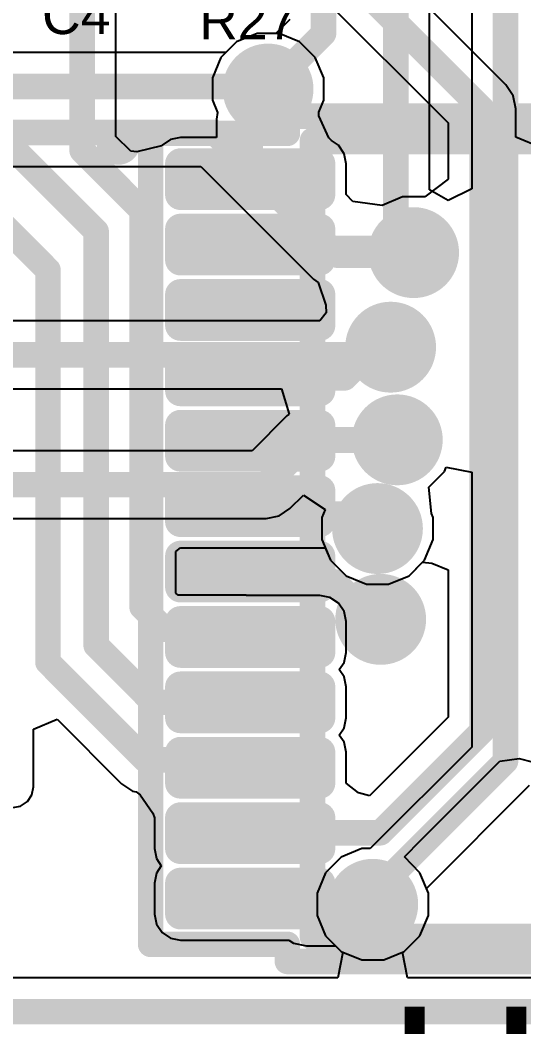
# Model space of a CAD drawing. Header units: inches. Extents: x 2.95 to 6.74, y 1.23 to 4.83.
# Drawn here: x 4.9239 to 5.1212, y 3.699 to 4.093 of the extents above; entities that cross this region are included whole.
import ezdxf

# ---------------------------------------------------------------- set-up
doc = ezdxf.new("R2010")
doc.units = ezdxf.units.IN
doc.header["$MEASUREMENT"] = 0
for name, color, linetype in [('Bottom Layer', 5, 'Continuous'), ('Bottom Solder', 6, 'Continuous'), ('GND', 76, 'Continuous'), ('Mechanical 10', 56, 'Continuous'), ('Mechanical 12', 56, 'Continuous'), ('PWR', 16, 'Continuous'), ('Top Layer', 1, 'Continuous'), ('Top Overlay', 2, 'Continuous'), ('Top Paste', 8, 'Continuous'), ('Top Solder', 216, 'Continuous'), ('Via Holes', 16, 'Continuous')]:
    doc.layers.add(name, color=color, linetype=linetype)
doc.styles.add('Arial', font='', dxfattribs={"height": 0.2})
doc.styles.get('Arial').set_extended_font_data('Arial')

# ---------------------------------------------------------------- blocks, each defined once
blk = doc.blocks.new('SOP65P640X120_24N_3')
at = {"layer": 'Top Layer'}
h = blk.add_hatch(color=1, dxfattribs=at)
edge = h.paths.add_edge_path()
edge.add_arc((-0.14031, 0.1468), 0.00202, 90, 180)
edge.add_line((-0.14232, 0.1468), (-0.14232, 0.13469))
edge.add_arc((-0.14031, 0.13469), 0.00202, 180, 270)
edge.add_line((-0.14031, 0.13268), (-0.08568, 0.13268))
edge.add_arc((-0.08568, 0.13469), 0.00202, 270, 360)
edge.add_line((-0.08366, 0.13469), (-0.08366, 0.1468))
edge.add_arc((-0.08568, 0.1468), 0.00202, 0, 90)
edge.add_line((-0.08568, 0.14882), (-0.14031, 0.14882))
h = blk.add_hatch(color=1, dxfattribs=at)
edge = h.paths.add_edge_path()
edge.add_arc((-0.14031, 0.12121), 0.00202, 90, 180)
edge.add_line((-0.14232, 0.12121), (-0.14232, 0.1091))
edge.add_arc((-0.14031, 0.1091), 0.00202, 180, 270)
edge.add_line((-0.14031, 0.10709), (-0.08568, 0.10709))
edge.add_arc((-0.08568, 0.1091), 0.00202, 270, 360)
edge.add_line((-0.08366, 0.1091), (-0.08366, 0.12121))
edge.add_arc((-0.08568, 0.12121), 0.00202, 0, 90)
edge.add_line((-0.08568, 0.12323), (-0.14031, 0.12323))
h = blk.add_hatch(color=1, dxfattribs=at)
edge = h.paths.add_edge_path()
edge.add_arc((-0.14031, 0.09562), 0.00202, 90, 180)
edge.add_line((-0.14232, 0.09562), (-0.14232, 0.08351))
edge.add_arc((-0.14031, 0.08351), 0.00202, 180, 270)
edge.add_line((-0.14031, 0.0815), (-0.08568, 0.0815))
edge.add_arc((-0.08568, 0.08351), 0.00202, 270, 360)
edge.add_line((-0.08366, 0.08351), (-0.08366, 0.09562))
edge.add_arc((-0.08568, 0.09562), 0.00202, 0, 90)
edge.add_line((-0.08568, 0.09764), (-0.14031, 0.09764))
h = blk.add_hatch(color=1, dxfattribs=at)
edge = h.paths.add_edge_path()
edge.add_arc((-0.14031, 0.07003), 0.00202, 90, 180)
edge.add_line((-0.14232, 0.07003), (-0.14232, 0.05792))
edge.add_arc((-0.14031, 0.05792), 0.00202, 180, 270)
edge.add_line((-0.14031, 0.05591), (-0.08568, 0.05591))
edge.add_arc((-0.08568, 0.05792), 0.00202, 270, 360)
edge.add_line((-0.08366, 0.05792), (-0.08366, 0.07003))
edge.add_arc((-0.08568, 0.07003), 0.00202, 0, 90)
edge.add_line((-0.08568, 0.07205), (-0.14031, 0.07205))
h = blk.add_hatch(color=1, dxfattribs=at)
edge = h.paths.add_edge_path()
edge.add_arc((-0.14031, 0.04444), 0.00202, 90, 180)
edge.add_line((-0.14232, 0.04444), (-0.14232, 0.03233))
edge.add_arc((-0.14031, 0.03233), 0.00202, 180, 270)
edge.add_line((-0.14031, 0.03031), (-0.08568, 0.03031))
edge.add_arc((-0.08568, 0.03233), 0.00202, 270, 360)
edge.add_line((-0.08366, 0.03233), (-0.08366, 0.04444))
edge.add_arc((-0.08568, 0.04444), 0.00202, 0, 90)
edge.add_line((-0.08568, 0.04646), (-0.14031, 0.04646))
h = blk.add_hatch(color=1, dxfattribs=at)
edge = h.paths.add_edge_path()
edge.add_arc((-0.14031, 0.01885), 0.00202, 90, 180)
edge.add_line((-0.14232, 0.01885), (-0.14232, 0.00674))
edge.add_arc((-0.14031, 0.00674), 0.00202, 180, 270)
edge.add_line((-0.14031, 0.00472), (-0.08568, 0.00472))
edge.add_arc((-0.08568, 0.00674), 0.00202, 270, 360)
edge.add_line((-0.08366, 0.00674), (-0.08366, 0.01885))
edge.add_arc((-0.08568, 0.01885), 0.00202, 0, 90)
edge.add_line((-0.08568, 0.02087), (-0.14031, 0.02087))
h = blk.add_hatch(color=1, dxfattribs=at)
edge = h.paths.add_edge_path()
edge.add_arc((-0.14031, -0.00674), 0.00202, 90, 180)
edge.add_line((-0.14232, -0.00674), (-0.14232, -0.01885))
edge.add_arc((-0.14031, -0.01885), 0.00202, 180, 270)
edge.add_line((-0.14031, -0.02087), (-0.08568, -0.02087))
edge.add_arc((-0.08568, -0.01885), 0.00202, 270, 360)
edge.add_line((-0.08366, -0.01885), (-0.08366, -0.00674))
edge.add_arc((-0.08568, -0.00674), 0.00202, 0, 90)
edge.add_line((-0.08568, -0.00472), (-0.14031, -0.00472))
h = blk.add_hatch(color=1, dxfattribs=at)
edge = h.paths.add_edge_path()
edge.add_arc((-0.14031, -0.03233), 0.00202, 90, 180)
edge.add_line((-0.14232, -0.03233), (-0.14232, -0.04444))
edge.add_arc((-0.14031, -0.04444), 0.00202, 180, 270)
edge.add_line((-0.14031, -0.04646), (-0.08568, -0.04646))
edge.add_arc((-0.08568, -0.04444), 0.00202, 270, 360)
edge.add_line((-0.08366, -0.04444), (-0.08366, -0.03233))
edge.add_arc((-0.08568, -0.03233), 0.00202, 0, 90)
edge.add_line((-0.08568, -0.03031), (-0.14031, -0.03031))
h = blk.add_hatch(color=1, dxfattribs=at)
edge = h.paths.add_edge_path()
edge.add_arc((-0.14031, -0.05792), 0.00202, 90, 180)
edge.add_line((-0.14232, -0.05792), (-0.14232, -0.07003))
edge.add_arc((-0.14031, -0.07003), 0.00202, 180, 270)
edge.add_line((-0.14031, -0.07205), (-0.08568, -0.07205))
edge.add_arc((-0.08568, -0.07003), 0.00202, 270, 360)
edge.add_line((-0.08366, -0.07003), (-0.08366, -0.05792))
edge.add_arc((-0.08568, -0.05792), 0.00202, 0, 90)
edge.add_line((-0.08568, -0.05591), (-0.14031, -0.05591))
h = blk.add_hatch(color=1, dxfattribs=at)
edge = h.paths.add_edge_path()
edge.add_arc((-0.14031, -0.08351), 0.00202, 90, 180)
edge.add_line((-0.14232, -0.08351), (-0.14232, -0.09562))
edge.add_arc((-0.14031, -0.09562), 0.00202, 180, 270)
edge.add_line((-0.14031, -0.09764), (-0.08568, -0.09764))
edge.add_arc((-0.08568, -0.09562), 0.00202, 270, 360)
edge.add_line((-0.08366, -0.09562), (-0.08366, -0.08351))
edge.add_arc((-0.08568, -0.08351), 0.00202, 0, 90)
edge.add_line((-0.08568, -0.0815), (-0.14031, -0.0815))
h = blk.add_hatch(color=1, dxfattribs=at)
edge = h.paths.add_edge_path()
edge.add_arc((-0.14031, -0.1091), 0.00202, 90, 180)
edge.add_line((-0.14232, -0.1091), (-0.14232, -0.12121))
edge.add_arc((-0.14031, -0.12121), 0.00202, 180, 270)
edge.add_line((-0.14031, -0.12323), (-0.08568, -0.12323))
edge.add_arc((-0.08568, -0.12121), 0.00202, 270, 360)
edge.add_line((-0.08366, -0.12121), (-0.08366, -0.1091))
edge.add_arc((-0.08568, -0.1091), 0.00202, 0, 90)
edge.add_line((-0.08568, -0.10709), (-0.14031, -0.10709))
h = blk.add_hatch(color=1, dxfattribs=at)
edge = h.paths.add_edge_path()
edge.add_arc((-0.14031, -0.13469), 0.00202, 90, 180)
edge.add_line((-0.14232, -0.13469), (-0.14232, -0.1468))
edge.add_arc((-0.14031, -0.1468), 0.00202, 180, 270)
edge.add_line((-0.14031, -0.14882), (-0.08568, -0.14882))
edge.add_arc((-0.08568, -0.1468), 0.00202, 270, 360)
edge.add_line((-0.08366, -0.1468), (-0.08366, -0.13469))
edge.add_arc((-0.08568, -0.13469), 0.00202, 0, 90)
edge.add_line((-0.08568, -0.13268), (-0.14031, -0.13268))
at = {"layer": 'Top Paste'}
h = blk.add_hatch(color=8, dxfattribs=at)
edge = h.paths.add_edge_path()
edge.add_arc((-0.14031, 0.1468), 0.00202, 90, 180)
edge.add_line((-0.14232, 0.1468), (-0.14232, 0.13469))
edge.add_arc((-0.14031, 0.13469), 0.00202, 180, 270)
edge.add_line((-0.14031, 0.13268), (-0.08568, 0.13268))
edge.add_arc((-0.08568, 0.13469), 0.00202, 270, 360)
edge.add_line((-0.08366, 0.13469), (-0.08366, 0.1468))
edge.add_arc((-0.08568, 0.1468), 0.00202, 0, 90)
edge.add_line((-0.08568, 0.14882), (-0.14031, 0.14882))
h = blk.add_hatch(color=8, dxfattribs=at)
edge = h.paths.add_edge_path()
edge.add_arc((-0.14031, 0.12121), 0.00202, 90, 180)
edge.add_line((-0.14232, 0.12121), (-0.14232, 0.1091))
edge.add_arc((-0.14031, 0.1091), 0.00202, 180, 270)
edge.add_line((-0.14031, 0.10709), (-0.08568, 0.10709))
edge.add_arc((-0.08568, 0.1091), 0.00202, 270, 360)
edge.add_line((-0.08366, 0.1091), (-0.08366, 0.12121))
edge.add_arc((-0.08568, 0.12121), 0.00202, 0, 90)
edge.add_line((-0.08568, 0.12323), (-0.14031, 0.12323))
h = blk.add_hatch(color=8, dxfattribs=at)
edge = h.paths.add_edge_path()
edge.add_arc((-0.14031, 0.09562), 0.00202, 90, 180)
edge.add_line((-0.14232, 0.09562), (-0.14232, 0.08351))
edge.add_arc((-0.14031, 0.08351), 0.00202, 180, 270)
edge.add_line((-0.14031, 0.0815), (-0.08568, 0.0815))
edge.add_arc((-0.08568, 0.08351), 0.00202, 270, 360)
edge.add_line((-0.08366, 0.08351), (-0.08366, 0.09562))
edge.add_arc((-0.08568, 0.09562), 0.00202, 0, 90)
edge.add_line((-0.08568, 0.09764), (-0.14031, 0.09764))
h = blk.add_hatch(color=8, dxfattribs=at)
edge = h.paths.add_edge_path()
edge.add_arc((-0.14031, 0.07003), 0.00202, 90, 180)
edge.add_line((-0.14232, 0.07003), (-0.14232, 0.05792))
edge.add_arc((-0.14031, 0.05792), 0.00202, 180, 270)
edge.add_line((-0.14031, 0.05591), (-0.08568, 0.05591))
edge.add_arc((-0.08568, 0.05792), 0.00202, 270, 360)
edge.add_line((-0.08366, 0.05792), (-0.08366, 0.07003))
edge.add_arc((-0.08568, 0.07003), 0.00202, 0, 90)
edge.add_line((-0.08568, 0.07205), (-0.14031, 0.07205))
h = blk.add_hatch(color=8, dxfattribs=at)
edge = h.paths.add_edge_path()
edge.add_arc((-0.14031, 0.04444), 0.00202, 90, 180)
edge.add_line((-0.14232, 0.04444), (-0.14232, 0.03233))
edge.add_arc((-0.14031, 0.03233), 0.00202, 180, 270)
edge.add_line((-0.14031, 0.03031), (-0.08568, 0.03031))
edge.add_arc((-0.08568, 0.03233), 0.00202, 270, 360)
edge.add_line((-0.08366, 0.03233), (-0.08366, 0.04444))
edge.add_arc((-0.08568, 0.04444), 0.00202, 0, 90)
edge.add_line((-0.08568, 0.04646), (-0.14031, 0.04646))
h = blk.add_hatch(color=8, dxfattribs=at)
edge = h.paths.add_edge_path()
edge.add_arc((-0.14031, 0.01885), 0.00202, 90, 180)
edge.add_line((-0.14232, 0.01885), (-0.14232, 0.00674))
edge.add_arc((-0.14031, 0.00674), 0.00202, 180, 270)
edge.add_line((-0.14031, 0.00472), (-0.08568, 0.00472))
edge.add_arc((-0.08568, 0.00674), 0.00202, 270, 360)
edge.add_line((-0.08366, 0.00674), (-0.08366, 0.01885))
edge.add_arc((-0.08568, 0.01885), 0.00202, 0, 90)
edge.add_line((-0.08568, 0.02087), (-0.14031, 0.02087))
h = blk.add_hatch(color=8, dxfattribs=at)
edge = h.paths.add_edge_path()
edge.add_arc((-0.14031, -0.00674), 0.00202, 90, 180)
edge.add_line((-0.14232, -0.00674), (-0.14232, -0.01885))
edge.add_arc((-0.14031, -0.01885), 0.00202, 180, 270)
edge.add_line((-0.14031, -0.02087), (-0.08568, -0.02087))
edge.add_arc((-0.08568, -0.01885), 0.00202, 270, 360)
edge.add_line((-0.08366, -0.01885), (-0.08366, -0.00674))
edge.add_arc((-0.08568, -0.00674), 0.00202, 0, 90)
edge.add_line((-0.08568, -0.00472), (-0.14031, -0.00472))
h = blk.add_hatch(color=8, dxfattribs=at)
edge = h.paths.add_edge_path()
edge.add_arc((-0.14031, -0.03233), 0.00202, 90, 180)
edge.add_line((-0.14232, -0.03233), (-0.14232, -0.04444))
edge.add_arc((-0.14031, -0.04444), 0.00202, 180, 270)
edge.add_line((-0.14031, -0.04646), (-0.08568, -0.04646))
edge.add_arc((-0.08568, -0.04444), 0.00202, 270, 360)
edge.add_line((-0.08366, -0.04444), (-0.08366, -0.03233))
edge.add_arc((-0.08568, -0.03233), 0.00202, 0, 90)
edge.add_line((-0.08568, -0.03031), (-0.14031, -0.03031))
h = blk.add_hatch(color=8, dxfattribs=at)
edge = h.paths.add_edge_path()
edge.add_arc((-0.14031, -0.05792), 0.00202, 90, 180)
edge.add_line((-0.14232, -0.05792), (-0.14232, -0.07003))
edge.add_arc((-0.14031, -0.07003), 0.00202, 180, 270)
edge.add_line((-0.14031, -0.07205), (-0.08568, -0.07205))
edge.add_arc((-0.08568, -0.07003), 0.00202, 270, 360)
edge.add_line((-0.08366, -0.07003), (-0.08366, -0.05792))
edge.add_arc((-0.08568, -0.05792), 0.00202, 0, 90)
edge.add_line((-0.08568, -0.05591), (-0.14031, -0.05591))
h = blk.add_hatch(color=8, dxfattribs=at)
edge = h.paths.add_edge_path()
edge.add_arc((-0.14031, -0.08351), 0.00202, 90, 180)
edge.add_line((-0.14232, -0.08351), (-0.14232, -0.09562))
edge.add_arc((-0.14031, -0.09562), 0.00202, 180, 270)
edge.add_line((-0.14031, -0.09764), (-0.08568, -0.09764))
edge.add_arc((-0.08568, -0.09562), 0.00202, 270, 360)
edge.add_line((-0.08366, -0.09562), (-0.08366, -0.08351))
edge.add_arc((-0.08568, -0.08351), 0.00202, 0, 90)
edge.add_line((-0.08568, -0.0815), (-0.14031, -0.0815))
h = blk.add_hatch(color=8, dxfattribs=at)
edge = h.paths.add_edge_path()
edge.add_arc((-0.14031, -0.1091), 0.00202, 90, 180)
edge.add_line((-0.14232, -0.1091), (-0.14232, -0.12121))
edge.add_arc((-0.14031, -0.12121), 0.00202, 180, 270)
edge.add_line((-0.14031, -0.12323), (-0.08568, -0.12323))
edge.add_arc((-0.08568, -0.12121), 0.00202, 270, 360)
edge.add_line((-0.08366, -0.12121), (-0.08366, -0.1091))
edge.add_arc((-0.08568, -0.1091), 0.00202, 0, 90)
edge.add_line((-0.08568, -0.10709), (-0.14031, -0.10709))
h = blk.add_hatch(color=8, dxfattribs=at)
edge = h.paths.add_edge_path()
edge.add_arc((-0.14031, -0.13469), 0.00202, 90, 180)
edge.add_line((-0.14232, -0.13469), (-0.14232, -0.1468))
edge.add_arc((-0.14031, -0.1468), 0.00202, 180, 270)
edge.add_line((-0.14031, -0.14882), (-0.08568, -0.14882))
edge.add_arc((-0.08568, -0.1468), 0.00202, 270, 360)
edge.add_line((-0.08366, -0.1468), (-0.08366, -0.13469))
edge.add_arc((-0.08568, -0.13469), 0.00202, 0, 90)
edge.add_line((-0.08568, -0.13268), (-0.14031, -0.13268))
at = {"layer": 'Top Solder'}
h = blk.add_hatch(color=216, dxfattribs=at)
edge = h.paths.add_edge_path()
edge.add_arc((-0.14031, 0.1468), 0.00603, 90, 180)
edge.add_line((-0.14634, 0.1468), (-0.14634, 0.13469))
edge.add_arc((-0.14031, 0.13469), 0.00603, 180, 270)
edge.add_line((-0.14031, 0.12866), (-0.08568, 0.12866))
edge.add_arc((-0.08568, 0.13469), 0.00603, 270, 360)
edge.add_line((-0.07965, 0.13469), (-0.07965, 0.1468))
edge.add_arc((-0.08568, 0.1468), 0.00603, 0, 90)
edge.add_line((-0.08568, 0.15283), (-0.14031, 0.15283))
h = blk.add_hatch(color=216, dxfattribs=at)
edge = h.paths.add_edge_path()
edge.add_arc((-0.14031, 0.12121), 0.00603, 90, 180)
edge.add_line((-0.14634, 0.12121), (-0.14634, 0.1091))
edge.add_arc((-0.14031, 0.1091), 0.00603, 180, 270)
edge.add_line((-0.14031, 0.10307), (-0.08568, 0.10307))
edge.add_arc((-0.08568, 0.1091), 0.00603, 270, 360)
edge.add_line((-0.07965, 0.1091), (-0.07965, 0.12121))
edge.add_arc((-0.08568, 0.12121), 0.00603, 0, 90)
edge.add_line((-0.08568, 0.12724), (-0.14031, 0.12724))
h = blk.add_hatch(color=216, dxfattribs=at)
edge = h.paths.add_edge_path()
edge.add_arc((-0.14031, 0.09562), 0.00603, 90, 180)
edge.add_line((-0.14634, 0.09562), (-0.14634, 0.08351))
edge.add_arc((-0.14031, 0.08351), 0.00603, 180, 270)
edge.add_line((-0.14031, 0.07748), (-0.08568, 0.07748))
edge.add_arc((-0.08568, 0.08351), 0.00603, 270, 360)
edge.add_line((-0.07965, 0.08351), (-0.07965, 0.09562))
edge.add_arc((-0.08568, 0.09562), 0.00603, 0, 90)
edge.add_line((-0.08568, 0.10165), (-0.14031, 0.10165))
h = blk.add_hatch(color=216, dxfattribs=at)
edge = h.paths.add_edge_path()
edge.add_arc((-0.14031, 0.07003), 0.00603, 90, 180)
edge.add_line((-0.14634, 0.07003), (-0.14634, 0.05792))
edge.add_arc((-0.14031, 0.05792), 0.00603, 180, 270)
edge.add_line((-0.14031, 0.05189), (-0.08568, 0.05189))
edge.add_arc((-0.08568, 0.05792), 0.00603, 270, 360)
edge.add_line((-0.07965, 0.05792), (-0.07965, 0.07003))
edge.add_arc((-0.08568, 0.07003), 0.00603, 0, 90)
edge.add_line((-0.08568, 0.07606), (-0.14031, 0.07606))
h = blk.add_hatch(color=216, dxfattribs=at)
edge = h.paths.add_edge_path()
edge.add_arc((-0.14031, 0.04444), 0.00603, 90, 180)
edge.add_line((-0.14634, 0.04444), (-0.14634, 0.03233))
edge.add_arc((-0.14031, 0.03233), 0.00603, 180, 270)
edge.add_line((-0.14031, 0.0263), (-0.08568, 0.0263))
edge.add_arc((-0.08568, 0.03233), 0.00603, 270, 360)
edge.add_line((-0.07965, 0.03233), (-0.07965, 0.04444))
edge.add_arc((-0.08568, 0.04444), 0.00603, 0, 90)
edge.add_line((-0.08568, 0.05047), (-0.14031, 0.05047))
h = blk.add_hatch(color=216, dxfattribs=at)
edge = h.paths.add_edge_path()
edge.add_arc((-0.14031, 0.01885), 0.00603, 90, 180)
edge.add_line((-0.14634, 0.01885), (-0.14634, 0.00674))
edge.add_arc((-0.14031, 0.00674), 0.00603, 180, 270)
edge.add_line((-0.14031, 0.00071), (-0.08568, 0.00071))
edge.add_arc((-0.08568, 0.00674), 0.00603, 270, 360)
edge.add_line((-0.07965, 0.00674), (-0.07965, 0.01885))
edge.add_arc((-0.08568, 0.01885), 0.00603, 0, 90)
edge.add_line((-0.08568, 0.02488), (-0.14031, 0.02488))
h = blk.add_hatch(color=216, dxfattribs=at)
edge = h.paths.add_edge_path()
edge.add_arc((-0.14031, -0.00674), 0.00603, 90, 180)
edge.add_line((-0.14634, -0.00674), (-0.14634, -0.01885))
edge.add_arc((-0.14031, -0.01885), 0.00603, 180, 270)
edge.add_line((-0.14031, -0.02488), (-0.08568, -0.02488))
edge.add_arc((-0.08568, -0.01885), 0.00603, 270, 360)
edge.add_line((-0.07965, -0.01885), (-0.07965, -0.00674))
edge.add_arc((-0.08568, -0.00674), 0.00603, 0, 90)
edge.add_line((-0.08568, -0.00071), (-0.14031, -0.00071))
h = blk.add_hatch(color=216, dxfattribs=at)
edge = h.paths.add_edge_path()
edge.add_arc((-0.14031, -0.03233), 0.00603, 90, 180)
edge.add_line((-0.14634, -0.03233), (-0.14634, -0.04444))
edge.add_arc((-0.14031, -0.04444), 0.00603, 180, 270)
edge.add_line((-0.14031, -0.05047), (-0.08568, -0.05047))
edge.add_arc((-0.08568, -0.04444), 0.00603, 270, 360)
edge.add_line((-0.07965, -0.04444), (-0.07965, -0.03233))
edge.add_arc((-0.08568, -0.03233), 0.00603, 0, 90)
edge.add_line((-0.08568, -0.0263), (-0.14031, -0.0263))
h = blk.add_hatch(color=216, dxfattribs=at)
edge = h.paths.add_edge_path()
edge.add_arc((-0.14031, -0.05792), 0.00603, 90, 180)
edge.add_line((-0.14634, -0.05792), (-0.14634, -0.07003))
edge.add_arc((-0.14031, -0.07003), 0.00603, 180, 270)
edge.add_line((-0.14031, -0.07606), (-0.08568, -0.07606))
edge.add_arc((-0.08568, -0.07003), 0.00603, 270, 360)
edge.add_line((-0.07965, -0.07003), (-0.07965, -0.05792))
edge.add_arc((-0.08568, -0.05792), 0.00603, 0, 90)
edge.add_line((-0.08568, -0.05189), (-0.14031, -0.05189))
h = blk.add_hatch(color=216, dxfattribs=at)
edge = h.paths.add_edge_path()
edge.add_arc((-0.14031, -0.08351), 0.00603, 90, 180)
edge.add_line((-0.14634, -0.08351), (-0.14634, -0.09562))
edge.add_arc((-0.14031, -0.09562), 0.00603, 180, 270)
edge.add_line((-0.14031, -0.10165), (-0.08568, -0.10165))
edge.add_arc((-0.08568, -0.09562), 0.00603, 270, 360)
edge.add_line((-0.07965, -0.09562), (-0.07965, -0.08351))
edge.add_arc((-0.08568, -0.08351), 0.00603, 0, 90)
edge.add_line((-0.08568, -0.07748), (-0.14031, -0.07748))
h = blk.add_hatch(color=216, dxfattribs=at)
edge = h.paths.add_edge_path()
edge.add_arc((-0.14031, -0.1091), 0.00603, 90, 180)
edge.add_line((-0.14634, -0.1091), (-0.14634, -0.12121))
edge.add_arc((-0.14031, -0.12121), 0.00603, 180, 270)
edge.add_line((-0.14031, -0.12724), (-0.08568, -0.12724))
edge.add_arc((-0.08568, -0.12121), 0.00603, 270, 360)
edge.add_line((-0.07965, -0.12121), (-0.07965, -0.1091))
edge.add_arc((-0.08568, -0.1091), 0.00603, 0, 90)
edge.add_line((-0.08568, -0.10307), (-0.14031, -0.10307))
h = blk.add_hatch(color=216, dxfattribs=at)
edge = h.paths.add_edge_path()
edge.add_arc((-0.14031, -0.13469), 0.00603, 90, 180)
edge.add_line((-0.14634, -0.13469), (-0.14634, -0.1468))
edge.add_arc((-0.14031, -0.1468), 0.00603, 180, 270)
edge.add_line((-0.14031, -0.15283), (-0.08568, -0.15283))
edge.add_arc((-0.08568, -0.1468), 0.00603, 270, 360)
edge.add_line((-0.07965, -0.1468), (-0.07965, -0.13469))
edge.add_arc((-0.08568, -0.13469), 0.00603, 0, 90)
edge.add_line((-0.08568, -0.12866), (-0.14031, -0.12866))
at = {"layer": 'Mechanical 10'}
for points in [[(-0.08858, -0.15551, 0.01, 0.01, 0), (-0.08858, 0.15551, 0.01, 0.01, 0)], [(-0.08858, 0.15551, 0.01, 0.01, 0), (0.08858, 0.15551, 0.01, 0.01, 0)], [(-0.08858, -0.15551, 0.01, 0.01, 0), (0.08858, -0.15551, 0.01, 0.01, 0)]]:
    blk.add_lwpolyline(points, format="xyseb", dxfattribs=at)
for points in [[(-0.09108, 0.15551, 0.005, 0.005, 1), (-0.08608, 0.15551, 0.005, 0.005, 1)], [(-0.09108, 0.15551, 0.005, 0.005, 1), (-0.08608, 0.15551, 0.005, 0.005, 1)], [(-0.09108, -0.15551, 0.005, 0.005, 1), (-0.08608, -0.15551, 0.005, 0.005, 1)], [(-0.09108, -0.15551, 0.005, 0.005, 1), (-0.08608, -0.15551, 0.005, 0.005, 1)]]:
    blk.add_lwpolyline(points, format="xyseb", close=True, dxfattribs=at)
at = {"layer": 'Mechanical 12'}
for points in [[(-0.09843, 0.16535, 0.01, 0.01, 0), (0.09843, 0.16535, 0.01, 0.01, 0)], [(-0.09843, 0.15866, 0.01, 0.01, 0), (-0.09843, 0.16535, 0.01, 0.01, 0)], [(-0.15197, 0.15866, 0.01, 0.01, 0), (-0.09843, 0.15866, 0.01, 0.01, 0)], [(-0.15197, -0.15866, 0.01, 0.01, 0), (-0.15197, 0.15866, 0.01, 0.01, 0)], [(-0.15197, -0.15866, 0.01, 0.01, 0), (-0.09843, -0.15866, 0.01, 0.01, 0)], [(-0.09843, -0.16535, 0.01, 0.01, 0), (-0.09843, -0.15866, 0.01, 0.01, 0)], [(-0.09843, -0.16535, 0.01, 0.01, 0), (0.09843, -0.16535, 0.01, 0.01, 0)]]:
    blk.add_lwpolyline(points, format="xyseb", dxfattribs=at)
for points in [[(-0.10093, 0.16535, 0.005, 0.005, 1), (-0.09593, 0.16535, 0.005, 0.005, 1)], [(-0.10093, 0.16535, 0.005, 0.005, 1), (-0.09593, 0.16535, 0.005, 0.005, 1)], [(-0.15447, 0.15866, 0.005, 0.005, 1), (-0.14947, 0.15866, 0.005, 0.005, 1)], [(-0.15447, 0.15866, 0.005, 0.005, 1), (-0.14947, 0.15866, 0.005, 0.005, 1)], [(-0.10093, 0.15866, 0.005, 0.005, 1), (-0.09593, 0.15866, 0.005, 0.005, 1)], [(-0.10093, 0.15866, 0.005, 0.005, 1), (-0.09593, 0.15866, 0.005, 0.005, 1)], [(-0.15447, -0.15866, 0.005, 0.005, 1), (-0.14947, -0.15866, 0.005, 0.005, 1)], [(-0.15447, -0.15866, 0.005, 0.005, 1), (-0.14947, -0.15866, 0.005, 0.005, 1)], [(-0.10093, -0.15866, 0.005, 0.005, 1), (-0.09593, -0.15866, 0.005, 0.005, 1)], [(-0.10093, -0.15866, 0.005, 0.005, 1), (-0.09593, -0.15866, 0.005, 0.005, 1)], [(-0.10093, -0.16535, 0.005, 0.005, 1), (-0.09593, -0.16535, 0.005, 0.005, 1)], [(-0.10093, -0.16535, 0.005, 0.005, 1), (-0.09593, -0.16535, 0.005, 0.005, 1)]]:
    blk.add_lwpolyline(points, format="xyseb", close=True, dxfattribs=at)
at = {"layer": 'Top Overlay'}
for points in [[(-0.16102, 0.15492, 0.01, 0.01, 1), (-0.16811, 0.15492, 0.01, 0.01, 1)], [(-0.17061, 0.15492, 0.005, 0.005, 1), (-0.16561, 0.15492, 0.005, 0.005, 1)], [(-0.16352, 0.15492, 0.005, 0.005, 1), (-0.15852, 0.15492, 0.005, 0.005, 1)], [(-0.09108, 0.15591, 0.005, 0.005, 1), (-0.08608, 0.15591, 0.005, 0.005, 1)], [(-0.09108, -0.15591, 0.005, 0.005, 1), (-0.08608, -0.15591, 0.005, 0.005, 1)]]:
    blk.add_lwpolyline(points, format="xyseb", close=True, dxfattribs=at)
for points in [[(-0.08858, 0.15591, 0.01, 0.01, 0), (0.08858, 0.15591, 0.01, 0.01, 0)], [(-0.08858, -0.15591, 0.01, 0.01, 0), (0.08858, -0.15591, 0.01, 0.01, 0)]]:
    blk.add_lwpolyline(points, format="xyseb", dxfattribs=at)

msp = doc.modelspace()

# ---------------------------------------------------------------- hatches: boundary and pattern name
at = {"layer": 'Bottom Layer'}
h = msp.add_hatch(color=5, dxfattribs=at)
edge = h.paths.add_edge_path()
edge.add_arc((5.021, 4.066), 0.01378, 0, 360)
h = msp.add_hatch(color=5, dxfattribs=at)
edge = h.paths.add_edge_path()
edge.add_arc((5.078, 4.002), 0.01378, 0, 360)
h = msp.add_hatch(color=5, dxfattribs=at)
edge = h.paths.add_edge_path()
edge.add_arc((5.069, 3.965), 0.01378, 0, 360)
h = msp.add_hatch(color=5, dxfattribs=at)
edge = h.paths.add_edge_path()
edge.add_arc((5.07161, 3.92874), 0.01378, 0, 360)
h = msp.add_hatch(color=5, dxfattribs=at)
edge = h.paths.add_edge_path()
edge.add_arc((5.06385, 3.89403), 0.01378, 0, 360)
h = msp.add_hatch(color=5, dxfattribs=at)
edge = h.paths.add_edge_path()
edge.add_arc((5.0651, 3.8585), 0.01378, 0, 360)
h = msp.add_hatch(color=5, dxfattribs=at)
edge = h.paths.add_edge_path()
edge.add_arc((5.062, 3.747), 0.01378, 0, 360)
at = {"layer": 'Bottom Solder'}
h = msp.add_hatch(color=6, dxfattribs=at)
edge = h.paths.add_edge_path()
edge.add_arc((5.021, 4.066), 0.01778, 0, 360)
h = msp.add_hatch(color=6, dxfattribs=at)
edge = h.paths.add_edge_path()
edge.add_arc((5.078, 4.002), 0.01778, 0, 360)
h = msp.add_hatch(color=6, dxfattribs=at)
edge = h.paths.add_edge_path()
edge.add_arc((5.069, 3.965), 0.01778, 0, 360)
h = msp.add_hatch(color=6, dxfattribs=at)
edge = h.paths.add_edge_path()
edge.add_arc((5.07161, 3.92874), 0.01778, 0, 360)
h = msp.add_hatch(color=6, dxfattribs=at)
edge = h.paths.add_edge_path()
edge.add_arc((5.06385, 3.89403), 0.01778, 0, 360)
h = msp.add_hatch(color=6, dxfattribs=at)
edge = h.paths.add_edge_path()
edge.add_arc((5.0651, 3.8585), 0.01778, 0, 360)
h = msp.add_hatch(color=6, dxfattribs=at)
edge = h.paths.add_edge_path()
edge.add_arc((5.062, 3.747), 0.01778, 0, 360)
at = {"layer": 'GND'}
h = msp.add_hatch(color=76, dxfattribs=at)
edge = h.paths.add_edge_path()
edge.add_arc((5.021, 4.066), 0.01591, 0, 360)
h = msp.add_hatch(color=76, dxfattribs=at)
edge = h.paths.add_edge_path()
edge.add_arc((5.078, 4.002), 0.01591, 0, 360)
h = msp.add_hatch(color=76, dxfattribs=at)
edge = h.paths.add_edge_path()
edge.add_arc((5.069, 3.965), 0.01591, 0, 360)
h = msp.add_hatch(color=76, dxfattribs=at)
edge = h.paths.add_edge_path()
edge.add_arc((5.07161, 3.92874), 0.01591, 0, 360)
h = msp.add_hatch(color=76, dxfattribs=at)
edge = h.paths.add_edge_path()
edge.add_arc((5.06385, 3.89403), 0.01591, 0, 360)
h = msp.add_hatch(color=76, dxfattribs=at)
edge = h.paths.add_edge_path()
edge.add_arc((5.062, 3.747), 0.01591, 0, 360)
at = {"layer": 'PWR'}
h = msp.add_hatch(color=16, dxfattribs=at)
edge = h.paths.add_edge_path()
edge.add_arc((5.021, 4.066), 0.01591, 0, 360)
h = msp.add_hatch(color=16, dxfattribs=at)
edge = h.paths.add_edge_path()
edge.add_arc((5.078, 4.002), 0.01591, 0, 360)
h = msp.add_hatch(color=16, dxfattribs=at)
edge = h.paths.add_edge_path()
edge.add_arc((5.069, 3.965), 0.01591, 0, 360)
h = msp.add_hatch(color=16, dxfattribs=at)
edge = h.paths.add_edge_path()
edge.add_arc((5.07161, 3.92874), 0.01591, 0, 360)
h = msp.add_hatch(color=16, dxfattribs=at)
edge = h.paths.add_edge_path()
edge.add_arc((5.0651, 3.8585), 0.01591, 0, 360)
h = msp.add_hatch(color=16, dxfattribs=at)
edge = h.paths.add_edge_path()
edge.add_arc((5.062, 3.747), 0.01591, 0, 360)
at = {"layer": 'Top Layer'}
h = msp.add_hatch(color=1, dxfattribs=at)
edge = h.paths.add_edge_path()
edge.add_arc((5.021, 4.066), 0.01378, 0, 360)
h = msp.add_hatch(color=1, dxfattribs=at)
edge = h.paths.add_edge_path()
edge.add_arc((5.078, 4.002), 0.01378, 0, 360)
h = msp.add_hatch(color=1, dxfattribs=at)
edge = h.paths.add_edge_path()
edge.add_arc((5.069, 3.965), 0.01378, 0, 360)
h = msp.add_hatch(color=1, dxfattribs=at)
edge = h.paths.add_edge_path()
edge.add_arc((5.07161, 3.92874), 0.01378, 0, 360)
h = msp.add_hatch(color=1, dxfattribs=at)
edge = h.paths.add_edge_path()
edge.add_arc((5.06385, 3.89403), 0.01378, 0, 360)
h = msp.add_hatch(color=1, dxfattribs=at)
edge = h.paths.add_edge_path()
edge.add_arc((5.0651, 3.8585), 0.01378, 0, 360)
h = msp.add_hatch(color=1, dxfattribs=at)
edge = h.paths.add_edge_path()
edge.add_arc((5.062, 3.747), 0.01378, 0, 360)
at = {"layer": 'Top Solder'}
h = msp.add_hatch(color=216, dxfattribs=at)
edge = h.paths.add_edge_path()
edge.add_arc((5.021, 4.066), 0.01778, 0, 360)
h = msp.add_hatch(color=216, dxfattribs=at)
edge = h.paths.add_edge_path()
edge.add_arc((5.078, 4.002), 0.01778, 0, 360)
h = msp.add_hatch(color=216, dxfattribs=at)
edge = h.paths.add_edge_path()
edge.add_arc((5.069, 3.965), 0.01778, 0, 360)
h = msp.add_hatch(color=216, dxfattribs=at)
edge = h.paths.add_edge_path()
edge.add_arc((5.07161, 3.92874), 0.01778, 0, 360)
h = msp.add_hatch(color=216, dxfattribs=at)
edge = h.paths.add_edge_path()
edge.add_arc((5.06385, 3.89403), 0.01778, 0, 360)
h = msp.add_hatch(color=216, dxfattribs=at)
edge = h.paths.add_edge_path()
edge.add_arc((5.0651, 3.8585), 0.01778, 0, 360)
h = msp.add_hatch(color=216, dxfattribs=at)
edge = h.paths.add_edge_path()
edge.add_arc((5.062, 3.747), 0.01778, 0, 360)
at = {"layer": 'Via Holes'}
h = msp.add_hatch(color=7, dxfattribs=at)
edge = h.paths.add_edge_path()
edge.add_arc((5.021, 4.066), 0.00591, 0, 360)
h = msp.add_hatch(color=7, dxfattribs=at)
edge = h.paths.add_edge_path()
edge.add_arc((5.078, 4.002), 0.00591, 0, 360)
h = msp.add_hatch(color=7, dxfattribs=at)
edge = h.paths.add_edge_path()
edge.add_arc((5.069, 3.965), 0.00591, 0, 360)
h = msp.add_hatch(color=7, dxfattribs=at)
edge = h.paths.add_edge_path()
edge.add_arc((5.07161, 3.92874), 0.00591, 0, 360)
h = msp.add_hatch(color=7, dxfattribs=at)
edge = h.paths.add_edge_path()
edge.add_arc((5.06385, 3.89403), 0.00591, 0, 360)
h = msp.add_hatch(color=7, dxfattribs=at)
edge = h.paths.add_edge_path()
edge.add_arc((5.0651, 3.8585), 0.00591, 0, 360)
h = msp.add_hatch(color=7, dxfattribs=at)
edge = h.paths.add_edge_path()
edge.add_arc((5.062, 3.747), 0.00591, 0, 360)

# ---------------------------------------------------------------- linework, layer by layer
at = {"layer": 'Bottom Layer'}
for p, q in [((5.08425, 4.02663), (5.08425, 4.28386)), ((5.10075, 4.28451), (5.10075, 4.02696)), ((5.02947, 4.09321), (5.02403, 4.08778)), ((5.01667, 4.08778), (5.00866, 4.08446)), ((5.02403, 4.08778), (5.01667, 4.08778)), ((5.00866, 4.08446), (5.00445, 4.08025)), ((5.00445, 4.08025), (4.84554, 4.08025)), ((4.87723, 4.03575), (4.99464, 4.03575)), ((4.99464, 4.03575), (5.03876, 3.99163)), ((5.09149, 4.02239), (5.08425, 4.02663)), ((5.10075, 4.02696), (5.09149, 4.02239)), ((5.03876, 3.99163), (5.04065, 3.99036)), ((5.04065, 3.99036), (5.04359, 3.98139)), ((5.04359, 3.98139), (5.04381, 3.97841)), ((5.04126, 3.97525), (4.91549, 3.97525)), ((5.04381, 3.97841), (5.04126, 3.97525)), ((4.91836, 3.94875), (5.02628, 3.94875)), ((5.02628, 3.94875), (5.02932, 3.93875)), ((5.02836, 3.93811), (5.01473, 3.92448)), ((5.02932, 3.93875), (5.02836, 3.93811)), ((5.01473, 3.92448), (4.91638, 3.92448)), ((5.08395, 3.91027), (5.09008, 3.9164)), ((5.09008, 3.9164), (5.09075, 3.91802)), ((5.09075, 3.91802), (5.10075, 3.91603)), ((5.10075, 3.91603), (5.10075, 3.80849)), ((5.085, 3.89989), (5.08395, 3.91027)), ((5.02959, 3.90185), (5.03488, 3.90714)), ((5.03488, 3.90714), (5.04336, 3.90147)), ((5.02529, 3.89897), (5.02959, 3.90185)), ((5.04336, 3.90147), (5.04207, 3.89837)), ((5.08563, 3.89837), (5.085, 3.89989)), ((4.85478, 3.89797), (5.02022, 3.89797)), ((5.02022, 3.89797), (5.02529, 3.89897)), ((5.04207, 3.89837), (5.04207, 3.8897)), ((5.08563, 3.8897), (5.08563, 3.89837)), ((5.04207, 3.8897), (5.04539, 3.8817)), ((5.08232, 3.8817), (5.08563, 3.8897)), ((5.04539, 3.8817), (5.05152, 3.87557)), ((5.07619, 3.87557), (5.08232, 3.8817)), ((5.05152, 3.87557), (5.05952, 3.87225)), ((5.05952, 3.87225), (5.06818, 3.87225)), ((5.06818, 3.87225), (5.07619, 3.87557)), ((5.10075, 3.80849), (5.06103, 3.76878)), ((5.08299, 3.75324), (5.12337, 3.79363)), ((5.05767, 3.76878), (5.04966, 3.76546)), ((5.06103, 3.76878), (5.05767, 3.76878)), ((5.04966, 3.76546), (5.04354, 3.75934)), ((5.04354, 3.75934), (5.04022, 3.75133)), ((5.04022, 3.75133), (5.04022, 3.74267)), ((5.08378, 3.75133), (5.08299, 3.75324)), ((5.08378, 3.74267), (5.08378, 3.75133)), ((5.04022, 3.74267), (5.04354, 3.73466)), ((5.08046, 3.73466), (5.08378, 3.74267)), ((5.04354, 3.73466), (5.04966, 3.72854)), ((5.07434, 3.72854), (5.08046, 3.73466)), ((5.05034, 3.72825), (5.04835, 3.71825)), ((5.04966, 3.72854), (5.05034, 3.72825)), ((5.07366, 3.72825), (5.07434, 3.72854)), ((5.07565, 3.71825), (5.07366, 3.72825)), ((5.04835, 3.71825), (4.68949, 3.71825)), ((5.17551, 3.71825), (5.07565, 3.71825))]:
    msp.add_line(p, q, dxfattribs=at)
for points in [[(5.04272, 4.08772, 0.01, 0.01, 0), (5.04272, 4.36072, 0.01, 0.01, 0)], [(5.071, 4.001, 0.01, 0.01, 0), (5.071, 4.326, 0.01, 0.01, 0)], [(5.114, 3.803, 0.01, 0.01, 0), (5.114, 4.29325, 0.01, 0.01, 0)], [(5.021, 4.066, 0.01, 0.01, 0), (5.04272, 4.08772, 0.01, 0.01, 0)], [(4.84554, 4.067, 0.01, 0.01, 0), (5.02, 4.067, 0.01, 0.01, 0)], [(4.853, 4.049, 0.01, 0.01, 0), (5.00013, 4.049, 0.01, 0.01, 0)], [(5.00013, 4.049, 0.01, 0.01, 0), (5.04813, 4.001, 0.01, 0.01, 0)], [(5.04813, 4.001, 0.01, 0.01, 0), (5.071, 4.001, 0.01, 0.01, 0)], [(4.91, 3.962, 0.01, 0.01, 0), (5.069, 3.962, 0.01, 0.01, 0)], [(5.02022, 3.91122, 0.01, 0.01, 0), (5.03774, 3.92874, 0.01, 0.01, 0)], [(5.03774, 3.92874, 0.01, 0.01, 0), (5.07161, 3.92874, 0.01, 0.01, 0)], [(4.85478, 3.91122, 0.01, 0.01, 0), (5.02022, 3.91122, 0.01, 0.01, 0)], [(5.061, 3.75, 0.01, 0.01, 0), (5.114, 3.803, 0.01, 0.01, 0)], [(4.684, 3.705, 0.01, 0.01, 0), (5.181, 3.705, 0.01, 0.01, 0)]]:
    msp.add_lwpolyline(points, format="xyseb", dxfattribs=at)
for points in [[(5.04022, 4.08772, 0.005, 0.005, 1), (5.04522, 4.08772, 0.005, 0.005, 1)], [(5.04022, 4.08772, 0.005, 0.005, 1), (5.04522, 4.08772, 0.005, 0.005, 1)], [(5.0175, 4.067, 0.005, 0.005, 1), (5.0225, 4.067, 0.005, 0.005, 1)], [(5.0185, 4.066, 0.005, 0.005, 1), (5.0235, 4.066, 0.005, 0.005, 1)], [(4.99763, 4.049, 0.005, 0.005, 1), (5.00263, 4.049, 0.005, 0.005, 1)], [(4.99763, 4.049, 0.005, 0.005, 1), (5.00263, 4.049, 0.005, 0.005, 1)], [(5.04563, 4.001, 0.005, 0.005, 1), (5.05063, 4.001, 0.005, 0.005, 1)], [(5.04563, 4.001, 0.005, 0.005, 1), (5.05063, 4.001, 0.005, 0.005, 1)], [(5.0685, 4.001, 0.005, 0.005, 1), (5.0735, 4.001, 0.005, 0.005, 1)], [(5.0685, 4.001, 0.005, 0.005, 1), (5.0735, 4.001, 0.005, 0.005, 1)], [(5.0665, 3.962, 0.005, 0.005, 1), (5.0715, 3.962, 0.005, 0.005, 1)], [(5.03524, 3.92874, 0.005, 0.005, 1), (5.04024, 3.92874, 0.005, 0.005, 1)], [(5.03524, 3.92874, 0.005, 0.005, 1), (5.04024, 3.92874, 0.005, 0.005, 1)], [(5.06911, 3.92874, 0.005, 0.005, 1), (5.07411, 3.92874, 0.005, 0.005, 1)], [(5.01772, 3.91122, 0.005, 0.005, 1), (5.02272, 3.91122, 0.005, 0.005, 1)], [(5.01772, 3.91122, 0.005, 0.005, 1), (5.02272, 3.91122, 0.005, 0.005, 1)], [(5.1115, 3.803, 0.005, 0.005, 1), (5.1165, 3.803, 0.005, 0.005, 1)], [(5.1115, 3.803, 0.005, 0.005, 1), (5.1165, 3.803, 0.005, 0.005, 1)], [(5.0585, 3.75, 0.005, 0.005, 1), (5.0635, 3.75, 0.005, 0.005, 1)]]:
    msp.add_lwpolyline(points, format="xyseb", close=True, dxfattribs=at)
at = {"layer": 'Top Layer'}
for p, q in [((4.96145, 4.04744), (4.96145, 4.1182)), ((5.03123, 4.11303), (5.09152, 4.05273)), ((5.11415, 4.06759), (5.07153, 4.11022)), ((5.01667, 4.08778), (5.00866, 4.08446)), ((5.02533, 4.08778), (5.01667, 4.08778)), ((5.03334, 4.08446), (5.02533, 4.08778)), ((5.00866, 4.08446), (5.00254, 4.07834)), ((5.03946, 4.07834), (5.03334, 4.08446)), ((5.00254, 4.07834), (4.99922, 4.07033)), ((5.04278, 4.07033), (5.03946, 4.07834)), ((4.99922, 4.07033), (4.99922, 4.06167)), ((5.04278, 4.06167), (5.04278, 4.07033)), ((5.11703, 4.06329), (5.11415, 4.06759)), ((4.99922, 4.06167), (5.00125, 4.05676)), ((5.04085, 4.05702), (5.04278, 4.06167)), ((5.11803, 4.05822), (5.11703, 4.06329)), ((5.11803, 4.04719), (5.11803, 4.05822)), ((5.00125, 4.05676), (5.00075, 4.05426)), ((5.00075, 4.05426), (5.00075, 4.04702)), ((5.04093, 4.05546), (5.04085, 4.05702)), ((5.04484, 4.04688), (5.04093, 4.05546)), ((5.09152, 4.05273), (5.09152, 4.0308)), ((4.96725, 4.04165), (4.96145, 4.04744)), ((4.98279, 4.04624), (4.97947, 4.04402)), ((4.98669, 4.04702), (4.98279, 4.04624)), ((5.00075, 4.04702), (4.98669, 4.04702)), ((5.0458, 4.04586), (5.04484, 4.04688)), ((5.04854, 4.04402), (5.0458, 4.04586)), ((5.12803, 4.04305), (5.11803, 4.04719)), ((4.96965, 4.04142), (4.96725, 4.04165)), ((4.97929, 4.04375), (4.96965, 4.04142)), ((4.97947, 4.04402), (4.97929, 4.04375)), ((5.05076, 4.04071), (5.04854, 4.04402)), ((5.05153, 4.0368), (5.05076, 4.04071)), ((5.05153, 4.0247), (5.05153, 4.0368)), ((5.09152, 4.0308), (5.08233, 4.02378)), ((5.05417, 4.022), (5.05153, 4.0247)), ((5.06566, 4.02046), (5.05417, 4.022)), ((5.07367, 4.02378), (5.06566, 4.02046)), ((5.08233, 4.02378), (5.07367, 4.02378)), ((4.98493, 3.88508), (4.9867, 3.88653)), ((4.98493, 3.86881), (4.98493, 3.88508)), ((4.9867, 3.88653), (5.0183, 3.88653)), ((5.0183, 3.88653), (5.01859, 3.88647)), ((5.01859, 3.88647), (5.04341, 3.88647)), ((5.04341, 3.88647), (5.04539, 3.8817)), ((5.04539, 3.8817), (5.05152, 3.87557)), ((5.07619, 3.87557), (5.08152, 3.88091)), ((5.08152, 3.88091), (5.08518, 3.8805)), ((5.08518, 3.8805), (5.09152, 3.87784)), ((5.09152, 3.87784), (5.09152, 3.82027)), ((5.05152, 3.87557), (5.05952, 3.87225)), ((5.05952, 3.87225), (5.06818, 3.87225)), ((5.06818, 3.87225), (5.07619, 3.87557)), ((4.98581, 3.86794), (4.98493, 3.86881)), ((5.01231, 3.86794), (4.98581, 3.86794)), ((5.01261, 3.86788), (5.01231, 3.86794)), ((5.04132, 3.86788), (5.01261, 3.86788)), ((5.04523, 3.8671), (5.04132, 3.86788)), ((5.04854, 3.86489), (5.04523, 3.8671)), ((5.05076, 3.86158), (5.04854, 3.86489)), ((5.05153, 3.85767), (5.05076, 3.86158)), ((5.05153, 3.84556), (5.05153, 3.85767)), ((5.05076, 3.84165), (5.05153, 3.84556)), ((5.04886, 3.83882), (5.05076, 3.84165)), ((5.05076, 3.83599), (5.04886, 3.83882)), ((5.05153, 3.83208), (5.05076, 3.83599)), ((5.05153, 3.81997), (5.05153, 3.83208)), ((4.92916, 3.81558), (4.9384, 3.8194)), ((4.9384, 3.8194), (4.96367, 3.79413)), ((5.05076, 3.81606), (5.05153, 3.81997)), ((5.09152, 3.82027), (5.06076, 3.78951)), ((4.92916, 3.793), (4.92916, 3.81558)), ((5.04886, 3.81323), (5.05076, 3.81606)), ((5.05076, 3.81039), (5.04886, 3.81323)), ((5.05153, 3.80649), (5.05076, 3.81039)), ((5.05153, 3.79438), (5.05153, 3.80649)), ((5.08081, 3.77206), (5.11171, 3.80297)), ((5.11171, 3.80297), (5.11927, 3.80412)), ((5.11927, 3.80412), (5.12444, 3.80281)), ((4.96367, 3.79413), (4.96797, 3.79126)), ((5.05643, 3.79062), (5.05153, 3.79438)), ((4.92677, 3.78723), (4.92854, 3.78988)), ((4.92854, 3.78988), (4.92916, 3.793)), ((4.96797, 3.79126), (4.96936, 3.79098)), ((4.96936, 3.79098), (4.97088, 3.78979)), ((4.97088, 3.78979), (4.97583, 3.78266)), ((5.06076, 3.78951), (5.05643, 3.79062)), ((4.92412, 3.78546), (4.92677, 3.78723)), ((4.921, 3.78484), (4.92412, 3.78546)), ((4.97583, 3.78266), (4.97648, 3.7809)), ((4.97648, 3.7809), (4.97648, 3.76879)), ((5.07443, 3.76556), (5.08081, 3.77206)), ((4.97648, 3.76879), (4.97726, 3.76488)), ((4.97726, 3.76488), (4.97915, 3.76205)), ((4.97915, 3.76205), (4.97726, 3.75921)), ((5.08046, 3.75934), (5.07443, 3.76556)), ((4.97726, 3.75921), (4.97648, 3.75531)), ((5.08378, 3.75133), (5.08046, 3.75934)), ((4.97648, 3.75531), (4.97648, 3.7432)), ((5.08378, 3.74267), (5.08378, 3.75133)), ((4.97648, 3.7432), (4.97726, 3.73929)), ((5.08046, 3.73466), (5.08378, 3.74267)), ((4.97726, 3.73929), (4.97947, 3.73598)), ((4.97947, 3.73598), (4.98279, 3.73376)), ((5.07434, 3.72854), (5.08046, 3.73466)), ((4.98279, 3.73376), (4.98669, 3.73298)), ((4.98669, 3.73298), (5.02909, 3.73298)), ((5.02909, 3.73298), (5.03093, 3.73175)), ((5.03093, 3.73175), (5.036, 3.73075)), ((5.036, 3.73075), (5.04745, 3.73075)), ((5.04745, 3.73075), (5.04966, 3.72854)), ((5.04966, 3.72854), (5.05767, 3.72522)), ((5.06633, 3.72522), (5.07434, 3.72854)), ((5.05767, 3.72522), (5.06633, 3.72522))]:
    msp.add_line(p, q, dxfattribs=at)
for points in [[(4.9482, 4.04195, 0.01, 0.01, 0), (4.9482, 4.3832, 0.01, 0.01, 0)], [(5.033, 4.13, 0.01, 0.01, 0), (5.10478, 4.05822, 0.01, 0.01, 0)], [(4.88708, 4.07692, 0.01, 0.01, 0), (4.95368, 4.01032, 0.01, 0.01, 0)], [(4.862, 4.068, 0.01, 0.01, 0), (4.93481, 3.99519, 0.01, 0.01, 0)], [(5.021, 4.06125, 0.01, 0.01, 0), (5.021, 4.066, 0.01, 0.01, 0)], [(5.01401, 4.05426, 0.01, 0.01, 0), (5.021, 4.06125, 0.01, 0.01, 0)], [(5.10478, 3.81478, 0.01, 0.01, 0), (5.10478, 4.05822, 0.01, 0.01, 0)], [(5.01401, 4.03075, 0.01, 0.01, 0), (5.01401, 4.05426, 0.01, 0.01, 0)], [(4.9482, 4.04195, 0.01, 0.01, 0), (4.97168, 4.01847, 0.01, 0.01, 0)], [(4.97168, 3.86332, 0.01, 0.01, 0), (4.97168, 4.01847, 0.01, 0.01, 0)], [(4.95368, 3.84832, 0.01, 0.01, 0), (4.95368, 4.01032, 0.01, 0.01, 0)], [(5.01401, 4.004, 0.01, 0.01, 0), (5.01443, 4.00358, 0.01, 0.01, 0)], [(5.01443, 4.00358, 0.01, 0.01, 0), (5.07642, 4.00358, 0.01, 0.01, 0)], [(5.07642, 4.00358, 0.01, 0.01, 0), (5.078, 4.002, 0.01, 0.01, 0)], [(4.93481, 3.84173, 0.01, 0.01, 0), (4.93481, 3.99519, 0.01, 0.01, 0)], [(5.051, 3.953, 0.01, 0.01, 0), (5.066, 3.968, 0.01, 0.01, 0)], [(5.066, 3.968, 0.01, 0.01, 0), (5.069, 3.965, 0.01, 0.01, 0)], [(5.012, 3.953, 0.01, 0.01, 0), (5.051, 3.953, 0.01, 0.01, 0)], [(5.01401, 3.92839, 0.01, 0.01, 0), (5.01418, 3.92856, 0.01, 0.01, 0)], [(5.01418, 3.92856, 0.01, 0.01, 0), (5.07144, 3.92856, 0.01, 0.01, 0)], [(5.07144, 3.92856, 0.01, 0.01, 0), (5.07161, 3.92874, 0.01, 0.01, 0)], [(5.01616, 3.90216, 0.01, 0.01, 0), (5.01859, 3.89972, 0.01, 0.01, 0)], [(5.01859, 3.89972, 0.01, 0.01, 0), (5.05341, 3.89972, 0.01, 0.01, 0)], [(5.05341, 3.89972, 0.01, 0.01, 0), (5.0591, 3.89403, 0.01, 0.01, 0)], [(5.0591, 3.89403, 0.01, 0.01, 0), (5.06385, 3.89403, 0.01, 0.01, 0)], [(5.00701, 3.8732, 0.01, 0.01, 0), (5.04681, 3.8732, 0.01, 0.01, 0)], [(5.04681, 3.8732, 0.01, 0.01, 0), (5.04733, 3.87269, 0.01, 0.01, 0)], [(5.04733, 3.87269, 0.01, 0.01, 0), (5.04754, 3.87269, 0.01, 0.01, 0)], [(5.04754, 3.87269, 0.01, 0.01, 0), (5.06173, 3.8585, 0.01, 0.01, 0)], [(4.97168, 3.86332, 0.01, 0.01, 0), (4.98031, 3.85469, 0.01, 0.01, 0)], [(5.06173, 3.8585, 0.01, 0.01, 0), (5.0651, 3.8585, 0.01, 0.01, 0)], [(4.98031, 3.85469, 0.01, 0.01, 0), (5.01231, 3.85469, 0.01, 0.01, 0)], [(5.01231, 3.85469, 0.01, 0.01, 0), (5.016, 3.851, 0.01, 0.01, 0)], [(4.95368, 3.84832, 0.01, 0.01, 0), (4.97598, 3.82602, 0.01, 0.01, 0)], [(4.93481, 3.84173, 0.01, 0.01, 0), (4.97304, 3.8035, 0.01, 0.01, 0)], [(4.97598, 3.82602, 0.01, 0.01, 0), (5.01401, 3.82602, 0.01, 0.01, 0)], [(5.065, 3.775, 0.01, 0.01, 0), (5.10478, 3.81478, 0.01, 0.01, 0)], [(4.97304, 3.8035, 0.01, 0.01, 0), (5.01094, 3.8035, 0.01, 0.01, 0)], [(5.01094, 3.8035, 0.01, 0.01, 0), (5.01401, 3.80043, 0.01, 0.01, 0)], [(5.003, 3.775, 0.01, 0.01, 0), (5.065, 3.775, 0.01, 0.01, 0)], [(5.01401, 3.74925, 0.01, 0.01, 0), (5.03075, 3.74925, 0.01, 0.01, 0)], [(5.03075, 3.74925, 0.01, 0.01, 0), (5.036, 3.744, 0.01, 0.01, 0)], [(5.036, 3.744, 0.01, 0.01, 0), (5.063, 3.744, 0.01, 0.01, 0)]]:
    msp.add_lwpolyline(points, format="xyseb", dxfattribs=at)
for points in [[(5.0185, 4.066, 0.005, 0.005, 1), (5.0235, 4.066, 0.005, 0.005, 1)], [(5.0185, 4.06125, 0.005, 0.005, 1), (5.0235, 4.06125, 0.005, 0.005, 1)], [(5.0185, 4.06125, 0.005, 0.005, 1), (5.0235, 4.06125, 0.005, 0.005, 1)], [(5.10228, 4.05822, 0.005, 0.005, 1), (5.10728, 4.05822, 0.005, 0.005, 1)], [(5.10228, 4.05822, 0.005, 0.005, 1), (5.10728, 4.05822, 0.005, 0.005, 1)], [(5.01151, 4.05426, 0.005, 0.005, 1), (5.01651, 4.05426, 0.005, 0.005, 1)], [(5.01151, 4.05426, 0.005, 0.005, 1), (5.01651, 4.05426, 0.005, 0.005, 1)], [(4.9457, 4.04195, 0.005, 0.005, 1), (4.9507, 4.04195, 0.005, 0.005, 1)], [(4.9457, 4.04195, 0.005, 0.005, 1), (4.9507, 4.04195, 0.005, 0.005, 1)], [(5.01151, 4.03075, 0.005, 0.005, 1), (5.01651, 4.03075, 0.005, 0.005, 1)], [(4.96918, 4.01847, 0.005, 0.005, 1), (4.97418, 4.01847, 0.005, 0.005, 1)], [(4.96918, 4.01847, 0.005, 0.005, 1), (4.97418, 4.01847, 0.005, 0.005, 1)], [(4.95118, 4.01032, 0.005, 0.005, 1), (4.95618, 4.01032, 0.005, 0.005, 1)], [(4.95118, 4.01032, 0.005, 0.005, 1), (4.95618, 4.01032, 0.005, 0.005, 1)], [(5.01151, 4.004, 0.005, 0.005, 1), (5.01651, 4.004, 0.005, 0.005, 1)], [(5.01193, 4.00358, 0.005, 0.005, 1), (5.01693, 4.00358, 0.005, 0.005, 1)], [(5.01193, 4.00358, 0.005, 0.005, 1), (5.01693, 4.00358, 0.005, 0.005, 1)], [(5.07392, 4.00358, 0.005, 0.005, 1), (5.07892, 4.00358, 0.005, 0.005, 1)], [(5.07392, 4.00358, 0.005, 0.005, 1), (5.07892, 4.00358, 0.005, 0.005, 1)], [(5.0755, 4.002, 0.005, 0.005, 1), (5.0805, 4.002, 0.005, 0.005, 1)], [(4.93231, 3.99519, 0.005, 0.005, 1), (4.93731, 3.99519, 0.005, 0.005, 1)], [(4.93231, 3.99519, 0.005, 0.005, 1), (4.93731, 3.99519, 0.005, 0.005, 1)], [(5.0635, 3.968, 0.005, 0.005, 1), (5.0685, 3.968, 0.005, 0.005, 1)], [(5.0635, 3.968, 0.005, 0.005, 1), (5.0685, 3.968, 0.005, 0.005, 1)], [(5.0665, 3.965, 0.005, 0.005, 1), (5.0715, 3.965, 0.005, 0.005, 1)], [(5.0095, 3.953, 0.005, 0.005, 1), (5.0145, 3.953, 0.005, 0.005, 1)], [(5.0485, 3.953, 0.005, 0.005, 1), (5.0535, 3.953, 0.005, 0.005, 1)], [(5.0485, 3.953, 0.005, 0.005, 1), (5.0535, 3.953, 0.005, 0.005, 1)], [(5.01151, 3.92839, 0.005, 0.005, 1), (5.01651, 3.92839, 0.005, 0.005, 1)], [(5.01168, 3.92856, 0.005, 0.005, 1), (5.01668, 3.92856, 0.005, 0.005, 1)], [(5.01168, 3.92856, 0.005, 0.005, 1), (5.01668, 3.92856, 0.005, 0.005, 1)], [(5.06894, 3.92856, 0.005, 0.005, 1), (5.07394, 3.92856, 0.005, 0.005, 1)], [(5.06894, 3.92856, 0.005, 0.005, 1), (5.07394, 3.92856, 0.005, 0.005, 1)], [(5.06911, 3.92874, 0.005, 0.005, 1), (5.07411, 3.92874, 0.005, 0.005, 1)], [(5.01366, 3.90216, 0.005, 0.005, 1), (5.01866, 3.90216, 0.005, 0.005, 1)], [(5.01609, 3.89972, 0.005, 0.005, 1), (5.02109, 3.89972, 0.005, 0.005, 1)], [(5.01609, 3.89972, 0.005, 0.005, 1), (5.02109, 3.89972, 0.005, 0.005, 1)], [(5.05091, 3.89972, 0.005, 0.005, 1), (5.05591, 3.89972, 0.005, 0.005, 1)], [(5.05091, 3.89972, 0.005, 0.005, 1), (5.05591, 3.89972, 0.005, 0.005, 1)], [(5.0566, 3.89403, 0.005, 0.005, 1), (5.0616, 3.89403, 0.005, 0.005, 1)], [(5.0566, 3.89403, 0.005, 0.005, 1), (5.0616, 3.89403, 0.005, 0.005, 1)], [(5.06135, 3.89403, 0.005, 0.005, 1), (5.06635, 3.89403, 0.005, 0.005, 1)], [(5.00451, 3.8732, 0.005, 0.005, 1), (5.00951, 3.8732, 0.005, 0.005, 1)], [(5.04431, 3.8732, 0.005, 0.005, 1), (5.04931, 3.8732, 0.005, 0.005, 1)], [(5.04431, 3.8732, 0.005, 0.005, 1), (5.04931, 3.8732, 0.005, 0.005, 1)], [(5.04483, 3.87269, 0.005, 0.005, 1), (5.04983, 3.87269, 0.005, 0.005, 1)], [(5.04483, 3.87269, 0.005, 0.005, 1), (5.04983, 3.87269, 0.005, 0.005, 1)], [(5.04504, 3.87269, 0.005, 0.005, 1), (5.05004, 3.87269, 0.005, 0.005, 1)], [(5.04504, 3.87269, 0.005, 0.005, 1), (5.05004, 3.87269, 0.005, 0.005, 1)], [(4.96918, 3.86332, 0.005, 0.005, 1), (4.97418, 3.86332, 0.005, 0.005, 1)], [(4.96918, 3.86332, 0.005, 0.005, 1), (4.97418, 3.86332, 0.005, 0.005, 1)], [(5.05923, 3.8585, 0.005, 0.005, 1), (5.06423, 3.8585, 0.005, 0.005, 1)], [(5.05923, 3.8585, 0.005, 0.005, 1), (5.06423, 3.8585, 0.005, 0.005, 1)], [(5.0626, 3.8585, 0.005, 0.005, 1), (5.0676, 3.8585, 0.005, 0.005, 1)], [(4.97781, 3.85469, 0.005, 0.005, 1), (4.98281, 3.85469, 0.005, 0.005, 1)], [(4.97781, 3.85469, 0.005, 0.005, 1), (4.98281, 3.85469, 0.005, 0.005, 1)], [(5.00981, 3.85469, 0.005, 0.005, 1), (5.01481, 3.85469, 0.005, 0.005, 1)], [(5.00981, 3.85469, 0.005, 0.005, 1), (5.01481, 3.85469, 0.005, 0.005, 1)], [(4.95118, 3.84832, 0.005, 0.005, 1), (4.95618, 3.84832, 0.005, 0.005, 1)], [(4.95118, 3.84832, 0.005, 0.005, 1), (4.95618, 3.84832, 0.005, 0.005, 1)], [(5.0135, 3.851, 0.005, 0.005, 1), (5.0185, 3.851, 0.005, 0.005, 1)], [(4.93231, 3.84173, 0.005, 0.005, 1), (4.93731, 3.84173, 0.005, 0.005, 1)], [(4.93231, 3.84173, 0.005, 0.005, 1), (4.93731, 3.84173, 0.005, 0.005, 1)], [(4.97348, 3.82602, 0.005, 0.005, 1), (4.97848, 3.82602, 0.005, 0.005, 1)], [(4.97348, 3.82602, 0.005, 0.005, 1), (4.97848, 3.82602, 0.005, 0.005, 1)], [(5.01151, 3.82602, 0.005, 0.005, 1), (5.01651, 3.82602, 0.005, 0.005, 1)], [(5.10228, 3.81478, 0.005, 0.005, 1), (5.10728, 3.81478, 0.005, 0.005, 1)], [(5.10228, 3.81478, 0.005, 0.005, 1), (5.10728, 3.81478, 0.005, 0.005, 1)], [(4.97054, 3.8035, 0.005, 0.005, 1), (4.97554, 3.8035, 0.005, 0.005, 1)], [(4.97054, 3.8035, 0.005, 0.005, 1), (4.97554, 3.8035, 0.005, 0.005, 1)], [(5.00844, 3.8035, 0.005, 0.005, 1), (5.01344, 3.8035, 0.005, 0.005, 1)], [(5.00844, 3.8035, 0.005, 0.005, 1), (5.01344, 3.8035, 0.005, 0.005, 1)], [(5.01151, 3.80043, 0.005, 0.005, 1), (5.01651, 3.80043, 0.005, 0.005, 1)], [(5.0005, 3.775, 0.005, 0.005, 1), (5.0055, 3.775, 0.005, 0.005, 1)], [(5.0625, 3.775, 0.005, 0.005, 1), (5.0675, 3.775, 0.005, 0.005, 1)], [(5.0625, 3.775, 0.005, 0.005, 1), (5.0675, 3.775, 0.005, 0.005, 1)], [(5.01151, 3.74925, 0.005, 0.005, 1), (5.01651, 3.74925, 0.005, 0.005, 1)], [(5.02825, 3.74925, 0.005, 0.005, 1), (5.03325, 3.74925, 0.005, 0.005, 1)], [(5.02825, 3.74925, 0.005, 0.005, 1), (5.03325, 3.74925, 0.005, 0.005, 1)], [(5.0335, 3.744, 0.005, 0.005, 1), (5.0385, 3.744, 0.005, 0.005, 1)], [(5.0335, 3.744, 0.005, 0.005, 1), (5.0385, 3.744, 0.005, 0.005, 1)], [(5.0605, 3.744, 0.005, 0.005, 1), (5.0655, 3.744, 0.005, 0.005, 1)]]:
    msp.add_lwpolyline(points, format="xyseb", close=True, dxfattribs=at)

# ---------------------------------------------------------------- block references
msp.add_blockref('SOP65P640X120_24N_3', (5.127, 3.89))

# ---------------------------------------------------------------- texts
at = {"layer": 'Top Overlay', "style": 'Arial'}
for s, height, p in [('C4', 0.015, (4.9325, 4.0875)), ('R27', 0.015, (4.99401, 4.0855)), ('U2', 0.06, (5.06802, 3.64701))]:
    msp.add_text(s, height=height, dxfattribs=at).set_placement(p)

doc.saveas('drawing.dxf')
